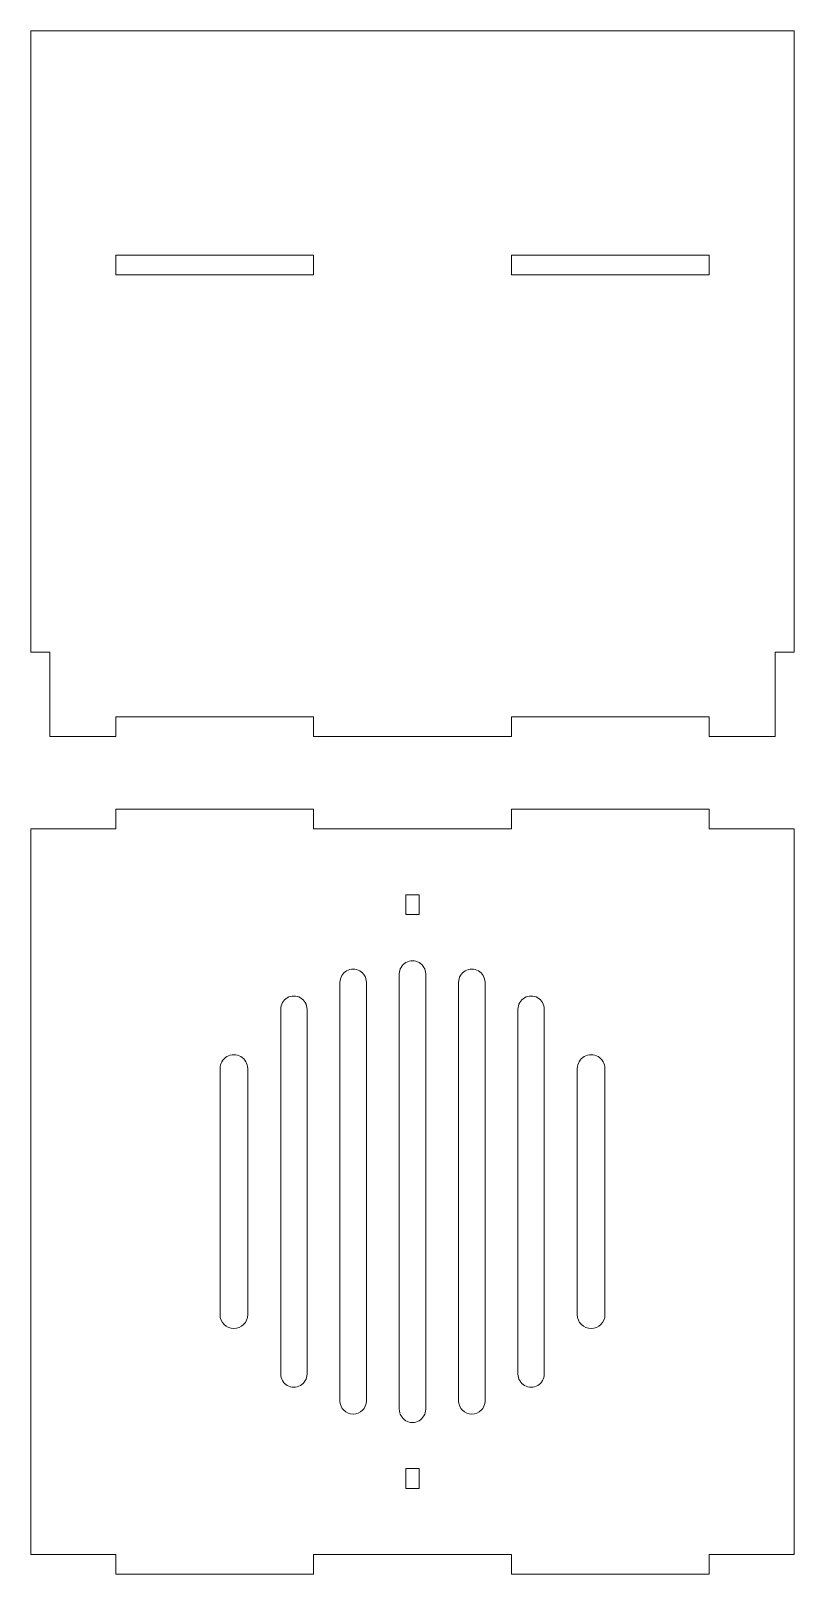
# Model space of a CAD drawing. Header units: millimetres. Extents: x -120 to 120, y -117 to 117.
# Drawn here: x -120.4 to -4.6, y -117 to 117 of the extents above; entities that cross this region are included whole.
import ezdxf

# ---------------------------------------------------------------- set-up
doc = ezdxf.new("R2010")
doc.units = ezdxf.units.MM
doc.header["$MEASUREMENT"] = 0
doc.layers.add('Layer 1', color=7, linetype='Continuous')

msp = doc.modelspace()

# ---------------------------------------------------------------- linework, layer by layer
at = {"layer": 'Layer 1', "lineweight": 9}
for points in [[(-62.5001, 116.9984), (-62.5001, 116.9984), (-120.4001, 116.9984), (-120.4001, 116.9984)], [(-120.4001, 116.9984), (-120.4001, 116.9984), (-120.4001, 22.7983), (-120.4001, 22.7983)], [(-62.5001, 116.9984), (-62.5001, 116.9984), (-4.6, 116.9984), (-4.6, 116.9984)], [(-4.6, 116.9984), (-4.6, 116.9984), (-4.6, 22.7983), (-4.6, 22.7983)], [(-107.5001, 79.9984), (-107.5001, 79.9984), (-107.5001, 82.9984), (-107.5001, 82.9984)], [(-77.5001, 82.9984), (-77.5001, 82.9984), (-107.5001, 82.9984), (-107.5001, 82.9984)], [(-77.5001, 82.9984), (-77.5001, 82.9984), (-77.5001, 79.9984), (-77.5001, 79.9984)], [(-47.5001, 82.9984), (-47.5001, 82.9984), (-47.5001, 79.9984), (-47.5001, 79.9984)], [(-47.5001, 82.9984), (-47.5001, 82.9984), (-17.5, 82.9984), (-17.5, 82.9984)], [(-17.5, 79.9984), (-17.5, 79.9984), (-17.5, 82.9984), (-17.5, 82.9984)], [(-107.5001, 79.9984), (-107.5001, 79.9984), (-77.5001, 79.9984), (-77.5001, 79.9984)], [(-17.5, 79.9984), (-17.5, 79.9984), (-47.5001, 79.9984), (-47.5001, 79.9984)], [(-120.4001, 22.7983), (-120.4001, 22.7983), (-117.5001, 22.7983), (-117.5001, 22.7983)], [(-117.5001, 22.7983), (-117.5001, 22.7983), (-117.5001, 9.9983), (-117.5001, 9.9983)], [(-7.5, 22.7983), (-7.5, 22.7983), (-7.5, 9.9983), (-7.5, 9.9983)], [(-4.6, 22.7983), (-4.6, 22.7983), (-7.5, 22.7983), (-7.5, 22.7983)], [(-107.5001, 9.9983), (-107.5001, 9.9983), (-107.5001, 12.9983), (-107.5001, 12.9983)], [(-107.5001, 12.9983), (-107.5001, 12.9983), (-77.5001, 12.9983), (-77.5001, 12.9983)], [(-77.5001, 12.9983), (-77.5001, 12.9983), (-77.5001, 9.9983), (-77.5001, 9.9983)], [(-47.5001, 12.9983), (-47.5001, 12.9983), (-47.5001, 9.9983), (-47.5001, 9.9983)], [(-17.5, 12.9983), (-17.5, 12.9983), (-47.5001, 12.9983), (-47.5001, 12.9983)], [(-17.5, 9.9983), (-17.5, 9.9983), (-17.5, 12.9983), (-17.5, 12.9983)], [(-117.5001, 9.9983), (-117.5001, 9.9983), (-107.5001, 9.9983), (-107.5001, 9.9983)], [(-77.5001, 9.9983), (-77.5001, 9.9983), (-62.5001, 9.9983), (-62.5001, 9.9983)], [(-47.5001, 9.9983), (-47.5001, 9.9983), (-62.5001, 9.9983), (-62.5001, 9.9983)], [(-7.5, 9.9983), (-7.5, 9.9983), (-17.5, 9.9983), (-17.5, 9.9983)], [(-107.5001, -0.9985), (-107.5001, -0.9985), (-77.5001, -0.9985), (-77.5001, -0.9985)], [(-107.5001, -0.9985), (-107.5001, -0.9985), (-107.5001, -3.9985), (-107.5001, -3.9985)], [(-77.5001, -0.9985), (-77.5001, -0.9985), (-77.5001, -3.9985), (-77.5001, -3.9985)], [(-17.5, -0.9985), (-17.5, -0.9985), (-47.5001, -0.9985), (-47.5001, -0.9985)], [(-47.5001, -0.9985), (-47.5001, -0.9985), (-47.5001, -3.9985), (-47.5001, -3.9985)], [(-17.5, -0.9985), (-17.5, -0.9985), (-17.5, -3.9985), (-17.5, -3.9985)], [(-107.5001, -3.9985), (-107.5001, -3.9985), (-120.4001, -3.9985), (-120.4001, -3.9985)], [(-120.4001, -3.9985), (-120.4001, -3.9985), (-120.4001, -113.9984), (-120.4001, -113.9984)], [(-77.5001, -3.9985), (-77.5001, -3.9985), (-62.5001, -3.9985), (-62.5001, -3.9985)], [(-47.5001, -3.9985), (-47.5001, -3.9985), (-62.5001, -3.9985), (-62.5001, -3.9985)], [(-17.5, -3.9985), (-17.5, -3.9985), (-4.6, -3.9985), (-4.6, -3.9985)], [(-4.6, -3.9985), (-4.6, -3.9985), (-4.6, -113.9984), (-4.6, -113.9984)], [(-63.5001, -13.9985), (-63.5001, -13.9985), (-63.5001, -16.9985), (-63.5001, -16.9985)], [(-63.5001, -13.9985), (-63.5001, -13.9985), (-61.5001, -13.9985), (-61.5001, -13.9985)], [(-61.5001, -16.9985), (-61.5001, -16.9985), (-61.5001, -13.9985), (-61.5001, -13.9985)], [(-61.5001, -16.9985), (-61.5001, -16.9985), (-63.5001, -16.9985), (-63.5001, -16.9985)], [(-73.5001, -27.2494), (-73.5001, -27.2494), (-73.5001, -90.7475), (-73.5001, -90.7475)], [(-69.5001, -90.7475), (-69.5001, -90.7475), (-69.5001, -27.2494), (-69.5001, -27.2494)], [(-64.5001, -91.9984), (-64.5001, -91.9984), (-64.5001, -25.9985), (-64.5001, -25.9985)], [(-60.5001, -25.9985), (-60.5001, -25.9985), (-60.5001, -91.9984), (-60.5001, -91.9984)], [(-55.5001, -90.7475), (-55.5001, -90.7475), (-55.5001, -27.2494), (-55.5001, -27.2494)], [(-51.5001, -27.2494), (-51.5001, -27.2494), (-51.5001, -90.7475), (-51.5001, -90.7475)], [(-82.5001, -31.3399), (-82.5001, -31.3399), (-82.5001, -86.6571), (-82.5001, -86.6571)], [(-78.5001, -86.6571), (-78.5001, -86.6571), (-78.5001, -31.3399), (-78.5001, -31.3399)], [(-46.5001, -86.6571), (-46.5001, -86.6571), (-46.5001, -31.3399), (-46.5001, -31.3399)], [(-42.5001, -31.3399), (-42.5001, -31.3399), (-42.5001, -86.6571), (-42.5001, -86.6571)], [(-91.7028, -40.3481), (-91.7028, -40.3481), (-91.7028, -77.6489), (-91.7028, -77.6489)], [(-87.5001, -77.6489), (-87.5001, -77.6489), (-87.5001, -40.3481), (-87.5001, -40.3481)], [(-37.5001, -77.6489), (-37.5001, -77.6489), (-37.5001, -40.3481), (-37.5001, -40.3481)], [(-33.2974, -40.3481), (-33.2974, -40.3481), (-33.2974, -77.6489), (-33.2974, -77.6489)], [(-61.5001, -100.9984), (-61.5001, -100.9984), (-63.5001, -100.9984), (-63.5001, -100.9984)], [(-63.5001, -103.9984), (-63.5001, -103.9984), (-63.5001, -100.9984), (-63.5001, -100.9984)], [(-61.5001, -100.9984), (-61.5001, -100.9984), (-61.5001, -103.9984), (-61.5001, -103.9984)], [(-63.5001, -103.9984), (-63.5001, -103.9984), (-61.5001, -103.9984), (-61.5001, -103.9984)], [(-120.4001, -113.9984), (-120.4001, -113.9984), (-107.5001, -113.9984), (-107.5001, -113.9984)], [(-107.5001, -113.9984), (-107.5001, -113.9984), (-107.5001, -116.9984), (-107.5001, -116.9984)], [(-77.5001, -116.9984), (-77.5001, -116.9984), (-77.5001, -113.9984), (-77.5001, -113.9984)], [(-77.5001, -113.9984), (-77.5001, -113.9984), (-62.5001, -113.9984), (-62.5001, -113.9984)], [(-47.5001, -113.9984), (-47.5001, -113.9984), (-62.5001, -113.9984), (-62.5001, -113.9984)], [(-47.5001, -116.9984), (-47.5001, -116.9984), (-47.5001, -113.9984), (-47.5001, -113.9984)], [(-17.5, -113.9984), (-17.5, -113.9984), (-17.5, -116.9984), (-17.5, -116.9984)], [(-4.6, -113.9984), (-4.6, -113.9984), (-17.5, -113.9984), (-17.5, -113.9984)], [(-107.5001, -116.9984), (-107.5001, -116.9984), (-77.5001, -116.9984), (-77.5001, -116.9984)], [(-17.5, -116.9984), (-17.5, -116.9984), (-47.5001, -116.9984), (-47.5001, -116.9984)]]:
    msp.add_open_spline(points, degree=3, dxfattribs=at)
for points, knots in [([(-69.5001, -27.2494), (-69.5001, -26.5349), (-69.8813, -25.8747), (-70.5001, -25.5174), (-70.5001, -25.5174), (-71.1189, -25.1602), (-71.8813, -25.1602), (-72.5001, -25.5174), (-72.5001, -25.5174), (-73.1189, -25.8747), (-73.5001, -26.5349), (-73.5001, -27.2494)], [0, 0, 0, 0, 0.25, 0.25, 0.25, 0.25, 0.5, 0.5, 0.5, 0.5, 1, 1, 1, 1]), ([(-60.5001, -25.9985), (-60.5001, -25.284), (-60.8813, -24.6237), (-61.5001, -24.2664), (-61.5001, -24.2664), (-62.1189, -23.9091), (-62.8813, -23.9091), (-63.5001, -24.2664), (-63.5001, -24.2664), (-64.1189, -24.6237), (-64.5001, -25.284), (-64.5001, -25.9985)], [0, 0, 0, 0, 0.25, 0.25, 0.25, 0.25, 0.5, 0.5, 0.5, 0.5, 1, 1, 1, 1]), ([(-51.5001, -27.2494), (-51.5001, -26.5349), (-51.8813, -25.8747), (-52.5001, -25.5174), (-52.5001, -25.5174), (-53.1189, -25.1602), (-53.8813, -25.1602), (-54.5001, -25.5174), (-54.5001, -25.5174), (-55.1189, -25.8747), (-55.5001, -26.5349), (-55.5001, -27.2494)], [0, 0, 0, 0, 0.25, 0.25, 0.25, 0.25, 0.5, 0.5, 0.5, 0.5, 1, 1, 1, 1]), ([(-78.5001, -31.3399), (-78.5001, -30.6253), (-78.8813, -29.9651), (-79.5001, -29.6079), (-79.5001, -29.6079), (-80.1189, -29.2506), (-80.8813, -29.2506), (-81.5001, -29.6079), (-81.5001, -29.6079), (-82.1189, -29.9651), (-82.5001, -30.6253), (-82.5001, -31.3399)], [0, 0, 0, 0, 0.25, 0.25, 0.25, 0.25, 0.5, 0.5, 0.5, 0.5, 1, 1, 1, 1]), ([(-42.5001, -31.3399), (-42.5001, -30.6253), (-42.8813, -29.9651), (-43.5001, -29.6079), (-43.5001, -29.6079), (-44.1189, -29.2506), (-44.8813, -29.2506), (-45.5001, -29.6079), (-45.5001, -29.6079), (-46.1189, -29.9651), (-46.5001, -30.6253), (-46.5001, -31.3399)], [0, 0, 0, 0, 0.25, 0.25, 0.25, 0.25, 0.5, 0.5, 0.5, 0.5, 1, 1, 1, 1]), ([(-87.5001, -40.3481), (-87.5001, -39.5974), (-87.9006, -38.9037), (-88.5508, -38.5283), (-88.5508, -38.5283), (-89.2009, -38.1529), (-90.002, -38.1529), (-90.6521, -38.5283), (-90.6521, -38.5283), (-91.3023, -38.9037), (-91.7028, -39.5974), (-91.7028, -40.3481)], [0, 0, 0, 0, 0.25, 0.25, 0.25, 0.25, 0.5, 0.5, 0.5, 0.5, 1, 1, 1, 1]), ([(-33.2974, -40.3481), (-33.2974, -39.5974), (-33.6979, -38.9037), (-34.3481, -38.5283), (-34.3481, -38.5283), (-34.9982, -38.1529), (-35.7993, -38.1529), (-36.4494, -38.5283), (-36.4494, -38.5283), (-37.0996, -38.9037), (-37.5001, -39.5974), (-37.5001, -40.3481)], [0, 0, 0, 0, 0.25, 0.25, 0.25, 0.25, 0.5, 0.5, 0.5, 0.5, 1, 1, 1, 1]), ([(-91.7028, -77.6489), (-91.7028, -78.8094), (-90.762, -79.7503), (-89.6015, -79.7503), (-89.6015, -79.7503), (-88.4409, -79.7503), (-87.5001, -78.8095), (-87.5001, -77.6489)], [0, 0, 0, 0, 0.33333333, 0.33333333, 0.33333333, 0.33333333, 1, 1, 1, 1]), ([(-37.5001, -77.6489), (-37.5001, -78.8094), (-36.5593, -79.7503), (-35.3988, -79.7503), (-35.3988, -79.7503), (-34.2382, -79.7503), (-33.2974, -78.8095), (-33.2974, -77.6489)], [0, 0, 0, 0, 0.33333333, 0.33333333, 0.33333333, 0.33333333, 1, 1, 1, 1]), ([(-82.5001, -86.6571), (-82.5001, -87.3717), (-82.1189, -88.0319), (-81.5001, -88.3893), (-81.5001, -88.3893), (-80.8813, -88.7464), (-80.1189, -88.7464), (-79.5001, -88.3893), (-79.5001, -88.3893), (-78.8813, -88.0319), (-78.5001, -87.3717), (-78.5001, -86.6571)], [0, 0, 0, 0, 0.25, 0.25, 0.25, 0.25, 0.5, 0.5, 0.5, 0.5, 1, 1, 1, 1]), ([(-46.5001, -86.6571), (-46.5001, -87.3717), (-46.1189, -88.0319), (-45.5001, -88.3893), (-45.5001, -88.3893), (-44.8813, -88.7464), (-44.1189, -88.7464), (-43.5001, -88.3893), (-43.5001, -88.3893), (-42.8813, -88.0319), (-42.5001, -87.3717), (-42.5001, -86.6571)], [0, 0, 0, 0, 0.25, 0.25, 0.25, 0.25, 0.5, 0.5, 0.5, 0.5, 1, 1, 1, 1]), ([(-73.5001, -90.7475), (-73.5001, -91.8521), (-72.6047, -92.7475), (-71.5001, -92.7475), (-71.5001, -92.7475), (-70.3955, -92.7475), (-69.5001, -91.8521), (-69.5001, -90.7475)], [0, 0, 0, 0, 0.33333333, 0.33333333, 0.33333333, 0.33333333, 1, 1, 1, 1]), ([(-55.5001, -90.7475), (-55.5001, -91.8521), (-54.6047, -92.7475), (-53.5001, -92.7475), (-53.5001, -92.7475), (-52.3955, -92.7475), (-51.5001, -91.8521), (-51.5001, -90.7475)], [0, 0, 0, 0, 0.33333333, 0.33333333, 0.33333333, 0.33333333, 1, 1, 1, 1]), ([(-64.5001, -91.9984), (-64.5001, -92.713), (-64.1189, -93.3733), (-63.5001, -93.7306), (-63.5001, -93.7306), (-62.8813, -94.0878), (-62.1189, -94.0878), (-61.5001, -93.7306), (-61.5001, -93.7306), (-60.8813, -93.3733), (-60.5001, -92.713), (-60.5001, -91.9984)], [0, 0, 0, 0, 0.25, 0.25, 0.25, 0.25, 0.5, 0.5, 0.5, 0.5, 1, 1, 1, 1])]:
    msp.add_open_spline(points, degree=3, knots=knots, dxfattribs=at)

doc.saveas('drawing.dxf')
